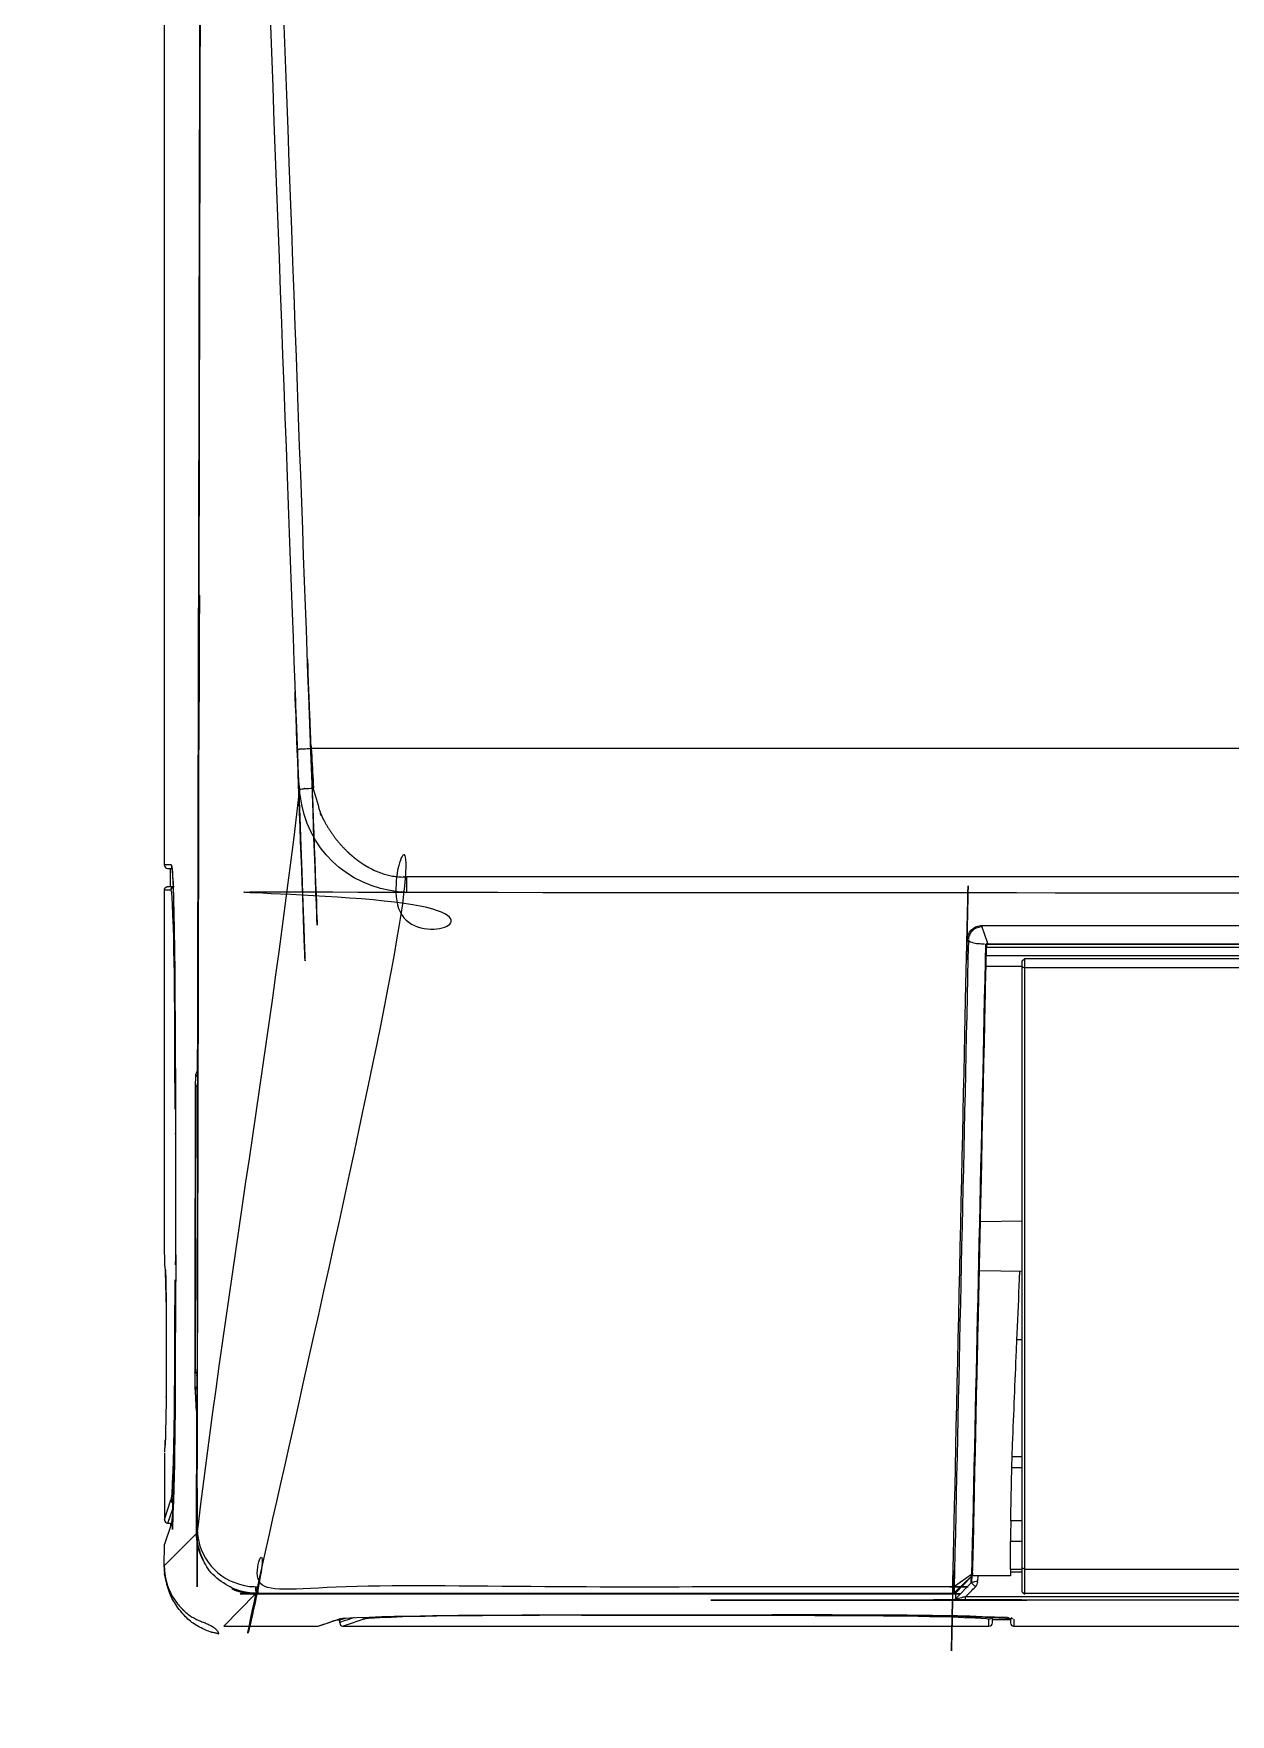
# Model space of a CAD drawing. Header units: millimetres. Extents: x 1291 to 5660, y 748 to 2981.
# Drawn here: x 4363.4 to 4463.9, y 2679.9 to 2821 of the extents above; entities that cross this region are included whole.
import ezdxf

# ---------------------------------------------------------------- set-up
doc = ezdxf.new("R2010")
doc.units = ezdxf.units.MM

msp = doc.modelspace()

# ---------------------------------------------------------------- linework, layer by layer
msp.add_line((4443.38, 2744.63), (5095.5, 2744.63))
for points in [[(4374.49, 2946.74), (4374.41, 2938.96), (4374.41, 2751.24)], [(4377.65, 2931.69), (4377.13, 2695.08)], [(4374.41, 2751.32), (4374.41, 2751.3)], [(4374.92, 2749.42), (4374.92, 2750.94)], [(4375, 2751.21), (4375, 2751.22)], [(4375.02, 2751.15), (4375.02, 2751.16), (4375.01, 2751.16), (4375.01, 2751.17), (4375, 2751.18)], [(4375.02, 2751.15), (4375.03, 2751.13), (4375.03, 2751.11), (4375.03, 2751.08), (4375.04, 2751.04), (4375.05, 2750.98), (4375.06, 2750.91), (4375.07, 2750.83), (4375.06, 2750.91), (4375.05, 2750.97), (4375.05, 2751.02)], [(4375.04, 2751.06), (4375.04, 2751.09)], [(4375.04, 2751.08), (4375.04, 2751.09)], [(4443.53, 2744.65), (4443.01, 2746.09)], [(4442.62, 2744.62), (4442.61, 2744.62)], [(4443.34, 2744.6), (4443.34, 2744.6)], [(4443.38, 2744.48), (4443.38, 2744.63), (4443.43, 2744.57)], [(4443.4, 2744.62), (4443.39, 2744.61)], [(4443.4, 2743.65), (5095.43, 2743.65)], [(5095.41, 2744.31), (4443.41, 2744.31)], [(4443.44, 2744.62), (4443.43, 2744.62)], [(4443.52, 2744.63), (4443.5, 2744.62)], [(4446.41, 2742.71), (4443.36, 2742.71)], [(4446.41, 2690.24), (4446.41, 2743.19), (4446.61, 2743.39), (5092.22, 2743.39)], [(4446.61, 2690.06), (4446.61, 2743.39)], [(4377.18, 2734.06), (4377.18, 2734.03)], [(4377.19, 2734.21), (4377.19, 2734.21), (4377.2, 2734.21), (4377.22, 2734.2)], [(4377.07, 2732.59), (4377.06, 2732.59), (4377.01, 2708.71)], [(4377.04, 2732.61), (4377.05, 2732.6)], [(4377.14, 2732.67), (4377.13, 2732.65), (4377.12, 2732.64), (4377.11, 2732.62), (4377.1, 2732.61), (4377.09, 2732.6), (4377.09, 2732.6), (4377.07, 2732.59)], [(4377.09, 2732.61), (4377.09, 2732.61), (4377.1, 2732.61)], [(4377.12, 2732.65), (4377.12, 2732.66), (4377.12, 2732.67), (4377.13, 2732.67)], [(4377.16, 2732.76), (4377.16, 2732.76), (4377.16, 2732.77)], [(4377.17, 2732.77), (4377.17, 2732.78)], [(4377.18, 2732.81), (4377.19, 2732.82)], [(4377.19, 2732.83), (4377.19, 2732.84), (4377.2, 2732.84)], [(4377.21, 2732.79), (4377.2, 2732.77), (4377.19, 2732.75)], [(4377.2, 2732.86), (4377.2, 2732.87), (4377.21, 2732.88)], [(4377.21, 2732.88), (4377.21, 2732.88)], [(4446.41, 2721.34), (4442.89, 2721.28)], [(4374.44, 2717.69), (4374.5, 2717.22)], [(4374.53, 2716.77), (4374.53, 2716.7), (4374.53, 2716.62)], [(4442.81, 2717.19), (4446.41, 2717.12)], [(4446.41, 2711.38), (4445.96, 2711.38)], [(4377, 2708.7), (4376.99, 2708.7), (4376.99, 2708.7)], [(4377.05, 2708.66), (4377.03, 2708.67), (4377.03, 2708.68), (4377.02, 2708.69), (4377, 2708.7)], [(4377.09, 2708.56), (4377.04, 2708.67), (4377.03, 2708.68)], [(4377.04, 2708.67), (4377.1, 2708.56), (4377.1, 2708.55)], [(4377.06, 2708.63), (4377.06, 2708.63)], [(4377.09, 2708.58), (4377.08, 2708.59)], [(4377.1, 2708.5), (4377.1, 2708.53), (4377.09, 2708.53)], [(4377.11, 2708.53), (4377.12, 2708.51), (4377.13, 2708.5), (4377.14, 2708.47), (4377.15, 2708.46), (4377.15, 2708.45), (4377.15, 2708.45)], [(4377.15, 2708.35), (4377.14, 2708.36), (4377.14, 2708.37), (4377.14, 2708.39), (4377.13, 2708.4)], [(4377.15, 2708.44), (4377.16, 2708.43)], [(4377.16, 2708.32), (4377.15, 2708.32), (4377.15, 2708.33)], [(4377.11, 2705.4), (4377.12, 2705.37), (4377.12, 2705.1), (4377.09, 2695.09), (4374.41, 2692.38), (4374.42, 2694.19), (4374.43, 2694.2), (4374.43, 2694.21)], [(4377.13, 2705.5), (4377.12, 2705.49), (4377.12, 2705.48), (4377.12, 2705.47), (4377.11, 2705.45)], [(4377.15, 2705.53), (4377.14, 2705.53), (4377.13, 2705.51)], [(4377.12, 2705.1), (4377.12, 2705.1), (4377.13, 2705.1)], [(4377.15, 2705.09), (4377.15, 2705.09)], [(4374.46, 2702.57), (4374.45, 2702.32), (4374.44, 2702.25), (4374.44, 2702.16), (4374.44, 2701.96)], [(4374.52, 2702.99), (4374.5, 2702.87)], [(4374.44, 2701.87), (4374.44, 2701.77), (4374.44, 2701.55), (4374.43, 2701.44), (4374.43, 2696.28), (4374.97, 2697.94)], [(4374.46, 2702.55), (4374.45, 2702.53)], [(4446.41, 2701.54), (4445.56, 2701.54)], [(4374.72, 2695.97), (4375.12, 2697.17)], [(4375.02, 2698.06), (4374.97, 2697.94), (4374.97, 2697.89), (4375.03, 2697.75)], [(4374.99, 2697.84), (4375, 2697.82), (4375.01, 2697.8), (4375.02, 2697.78)], [(4375.03, 2697.99), (4375.03, 2697.97), (4375.04, 2697.95), (4375.05, 2697.92), (4375.06, 2697.9), (4375.07, 2697.88), (4375.09, 2697.87), (4375.11, 2697.85), (4375.11, 2697.84), (4375.11, 2697.84), (4375.12, 2697.84)], [(4375.05, 2697.74), (4375.06, 2697.72), (4375.07, 2697.71), (4375.08, 2697.71), (4375.09, 2697.7), (4375.09, 2697.7), (4375.1, 2697.69), (4375.11, 2697.68), (4375.12, 2697.68)], [(4375.13, 2697.67), (4375.14, 2697.66)], [(4375.14, 2697.82), (4375.15, 2697.81)], [(4375.03, 2696.03), (4375.02, 2695.94), (4374.41, 2694.12)], [(4374.74, 2695.97), (4374.93, 2695.97), (4374.93, 2695.66)], [(4374.41, 2694.15), (4374.42, 2694.16)], [(4377.11, 2695.08), (4377.1, 2695.08)], [(4446.41, 2692.09), (4445.41, 2692.09), (4445.42, 2694.47), (4446.41, 2694.47)], [(4374.41, 2694.03), (4374.41, 2694.05)], [(4442.13, 2691.46), (4440.8, 2690.11), (4440.8, 2689.61), (4442.13, 2690.96), (4442.16, 2691.67)], [(4442.14, 2691.49), (4442.14, 2691.48), (4442.13, 2691.47), (4442.13, 2691.46), (4442.12, 2691.46), (4442.11, 2691.47)], [(4442.17, 2691.53), (4442.16, 2691.52)], [(4442.18, 2691.09), (4442.21, 2691.55), (4442.21, 2691.6)], [(4442.19, 2691.57), (4442.2, 2691.58), (4442.21, 2691.59)], [(4445.41, 2692.09), (4445.41, 2691.54), (4442.3, 2691.54), (4442.26, 2691.55), (4442.21, 2691.55)], [(4442.21, 2691.61), (4442.22, 2691.62)], [(4442.22, 2691.72), (4442.22, 2691.72), (4442.22, 2692)], [(4442.24, 2691.79), (4442.24, 2691.65)], [(4442.49, 2691.54), (4442.42, 2691.54)], [(4445.41, 2691.89), (4446.41, 2691.89)], [(4446.61, 2692.12), (5092.22, 2692.12)], [(4382.08, 2690.06), (4382.08, 2690.03), (4379.41, 2687.33), (4387.28, 2687.33), (4387.3, 2687.33)], [(4440.59, 2690.06), (4440.58, 2690.08), (4382.13, 2690.08), (4382.12, 2690.06), (4381.4, 2690.11)], [(4382.09, 2690.63), (4382.19, 2690.63), (4382.21, 2690.63)], [(4382.12, 2690.14), (4382.11, 2690.15), (4382.11, 2690.18), (4382.11, 2690.23), (4382.1, 2690.29), (4382.1, 2690.37), (4382.09, 2690.4), (4382.09, 2690.63)], [(4382.09, 2690.53), (4382.09, 2690.59)], [(4382.13, 2690.08), (4382.12, 2690.09)], [(4382.26, 2690.63), (4382.26, 2690.08)], [(4440.58, 2690.1), (4440.58, 2690.11)], [(4440.72, 2690.31), (4440.73, 2690.34)], [(4440.73, 2690.23), (4440.72, 2690.25)], [(4440.78, 2690.13), (4440.77, 2690.13), (4440.75, 2690.14), (4440.74, 2690.15)], [(4446.41, 2690.21), (4446.61, 2690.01)], [(4387.37, 2687.33), (4387.38, 2687.34), (4387.39, 2687.34), (4387.4, 2687.34), (4387.4, 2687.34), (4387.41, 2687.35), (4389.23, 2687.96), (4389.22, 2687.96), (4389.21, 2687.95)], [(4388.9, 2687.85), (4389.15, 2687.85), (4389.61, 2688)], [(4389.12, 2687.85), (4389.12, 2687.64)], [(4389.2, 2687.95), (4389.19, 2687.95), (4389.15, 2687.95), (4389.15, 2687.94)], [(4389.23, 2687.96), (4389.23, 2687.96)], [(4391.16, 2687.95), (4391.19, 2687.95), (4391.21, 2687.94), (4391.23, 2687.94), (4389.43, 2687.33)], [(4389.46, 2687.33), (4389.48, 2687.33)], [(4390.98, 2688.07), (4390.98, 2688.07), (4391, 2688.06), (4391, 2688.06)], [(4391, 2688.05), (4391, 2688.04), (4391.01, 2688.04), (4391.01, 2688.04)], [(4391.08, 2687.98), (4391.1, 2687.97), (4391.12, 2687.96)], [(4443.57, 2687.33), (4443.59, 2687.33)], [(4445.41, 2687.85), (4443.91, 2687.85)], [(4445.41, 2687.91), (4445.41, 2687.64)], [(4445.57, 2687.96), (4445.55, 2687.97), (4445.53, 2687.99), (4445.51, 2688.02), (4445.48, 2688.06)], [(4445.57, 2687.96), (4445.58, 2687.96)], [(4445.58, 2687.96), (4445.59, 2687.95), (4445.59, 2687.95)], [(4445.71, 2687.92), (4445.71, 2687.33)], [(4445.73, 2687.33), (4445.75, 2687.33)]]:
    msp.add_lwpolyline(points)
for points in [[(4377.18, 2694.39), (4377.13, 2695.12), (4377.16, 2695.15), (4377.16, 2696.12, -0.000012), (4377.66, 2930.28), (4377.66, 2931.67), (4377.65, 2931.67)], [(5181.9, 2757.71), (5181.91, 2758.04, -0.002068), (5182.06, 2760.7), (5182.09, 2761.03), (4386.74, 2761.03), (4386.76, 2760.7, -0.002068), (4386.91, 2758.04), (4386.93, 2757.71)], [(4442.22, 2691.64), (4442.22, 2691.65), (4442.16, 2691.67), (4440.73, 2690.67), (4440.75, 2691.89, -0.000054), (4441.88, 2743.41), (4441.91, 2744.89), (4441.94, 2744.87)], [(4443.32, 2744.6), (4443.29, 2743.16, -0.00022), (4442.18, 2692.86), (4442.16, 2691.67, 0.227494), (4442.22, 2691.77)], [(4442.24, 2691.79), (4442.27, 2692.52), (4442.27, 2692.64, 0.000057), (4443.35, 2742.28), (4443.36, 2742.55), (4443.36, 2742.59), (4443.43, 2744.57), (5095.44, 2744.63), (5095.4, 2744.57), (5095.46, 2742.6), (5095.47, 2742.57), (5095.47, 2742.55), (5095.5, 2741.19, 0.000116), (5096.54, 2693.65), (5096.56, 2692.52), (5096.59, 2691.66), (5096.6, 2691.67)], [(4446.41, 2700.62), (4445.53, 2700.62, 0.007533), (4445.55, 2701.46), (4445.56, 2701.55), (4445.6, 2702.6, -0.001052), (4445.92, 2710.46), (4445.96, 2711.38), (4445.99, 2711.89, 0.002422), (4446.17, 2716.49), (4446.19, 2717.13)], [(4446.41, 2696.18), (4445.44, 2696.18), (4445.45, 2696.66, 0.000775), (4445.52, 2700.22), (4445.53, 2700.62), (4445.53, 2700.73)], [(4377.1, 2695.08), (4377.09, 2695.08), (4377.09, 2695.09), (4377.1, 2694.87, 0.10157), (4377.53, 2693.1), (4377.65, 2692.88)], [(4442.16, 2691.53), (4440.72, 2690.14), (4440.71, 2690.12, -0.150709), (4440.59, 2690.08)], [(4442.19, 2691.1), (4442.18, 2691.09), (4442.13, 2690.96), (4442.13, 2690.96), (4442.13, 2690.97, -0.039389), (4442.54, 2691.11), (4442.69, 2691.1), (4442.69, 2691.1), (4442.71, 2691.54)]]:
    msp.add_lwpolyline(points, format="xyb")
for centre, radius, start, end in [((11313702.17, -246569.75), 11312006.54, 178.737110895, 178.737376746), ((4377.45, 2733.99), 0.281, 186.6586, 213.3076)]:
    msp.add_arc(centre, radius, start, end)
for points, weights, knots in [([(4379.37, 2928), (4379.37, 2927.98), (4379.37, 2927.97), (4379.37, 2927.96), (4379.4, 2927.84), (4379.41, 2927.72), (4379.42, 2927.6), (4379.42, 2927.58), (4379.42, 2927.56), (4379.42, 2927.55), (4379.42, 2927.5), (4379.42, 2927.46), (4379.43, 2927.41), (4379.43, 2927.1), (4379.45, 2926.82), (4379.45, 2926.5), (4379.45, 2926.42), (4379.45, 2926.33), (4379.46, 2926.24), (4379.46, 2926.2), (4379.46, 2926.16), (4379.46, 2926.12), (4380.65, 2871.12), (4382.68, 2816.16), (4385.55, 2761.23), (4385.56, 2761.14), (4385.56, 2761.06), (4385.57, 2760.97), (4385.57, 2760.86), (4385.58, 2760.75), (4385.58, 2760.63), (4385.64, 2759.73), (4385.69, 2758.83), (4385.74, 2757.93), (4385.75, 2757.82), (4385.75, 2757.7), (4385.76, 2757.59), (4385.76, 2757.59), (4385.77, 2757.59), (4385.77, 2757.59), (4385.77, 2757.59), (4385.78, 2757.59), (4385.78, 2757.59), (4385.9, 2757.63), (4386.03, 2757.63), (4386.15, 2757.65), (4386.16, 2757.65), (4386.17, 2757.65), (4386.18, 2757.65), (4386.19, 2757.65), (4386.2, 2757.65), (4386.21, 2757.65), (4386.43, 2757.68), (4386.64, 2757.69), (4386.85, 2757.7), (4386.87, 2757.7), (4386.88, 2757.7), (4386.9, 2757.7), (4386.91, 2757.7), (4386.92, 2757.71), (4386.93, 2757.71), (4386.94, 2757.58), (4386.95, 2757.46), (4386.97, 2757.33), (4387.57, 2754.03), (4390.86, 2750.23), (4394.48, 2750.23), (4394.57, 2750.23), (4394.65, 2750.23), (4394.74, 2750.23)], [1, 1, 1, 1, 0.99810755172, 0.99810755172, 1, 1, 1, 1, 1, 1, 1, 1, 1, 1, 1, 1, 1, 1, 1, 1, 0.999922164578, 0.999922164578, 1, 1, 1, 1, 1, 1, 1, 0.999987556809, 0.999987556809, 1, 1, 1, 1, 1, 1, 1, 1, 1, 1, 1, 1, 1, 1, 1, 1, 1, 1, 1, 0.999603657616, 0.999603657616, 1, 1, 1, 1, 1, 1, 1, 1, 1, 1, 1, 1, 1, 1, 1, 1], [0, 0, 0, 0, 1, 1, 1, 1.150732, 1.150732, 1.150732, 2.150732, 2.150732, 2.150732, 3.150732, 3.150732, 3.150732, 4.150732, 4.150732, 4.150732, 5.150732, 5.150732, 5.150732, 6.150732, 6.150732, 6.150732, 6.181294, 6.181294, 6.181294, 7.181294, 7.181294, 7.181294, 8.181294, 8.181294, 8.181294, 8.193514, 8.193514, 8.193514, 9.193514, 9.193514, 9.193514, 10.193514, 10.193514, 10.193514, 11.193514, 11.193514, 11.193514, 12.193514, 12.193514, 12.193514, 13.193514, 13.193514, 13.193514, 14.193514, 14.193514, 14.193514, 14.262482, 14.262482, 14.262482, 15.262482, 15.262482, 15.262482, 16.262482, 16.262482, 16.262482, 17.262482, 17.262482, 17.262482, 18.262482, 18.262482, 18.262482, 19.262482, 19.262482, 19.262482, 19.262482]), ([(4385.61, 2760.97), (4385.95, 2760.99), (4386.3, 2761), (4386.65, 2761.03), (4386.68, 2761.03), (4386.71, 2761.03), (4386.74, 2761.03), (4386.73, 2761.12), (4386.73, 2761.21), (4386.72, 2761.3), (4386.69, 2761.99), (4386.66, 2762.68), (4386.62, 2763.38), (4386.62, 2763.46), (4386.61, 2763.55), (4386.61, 2763.64), (4386.6, 2763.72), (4386.6, 2763.81), (4386.59, 2763.9), (4383.78, 2818.42), (4381.79, 2872.98), (4380.61, 2927.57), (4380.6, 2927.61), (4380.6, 2927.66), (4380.6, 2927.7)], [1, 1, 1, 1, 1, 1, 1, 1, 1, 1, 0.99997895885, 0.99997895885, 1, 1, 1, 1, 1, 1, 1, 0.999926453071, 0.999926453071, 1, 1, 1, 1], [0, 0, 0, 0, 1, 1, 1, 2, 2, 2, 3, 3, 3, 3.01589, 3.01589, 3.01589, 4.01589, 4.01589, 4.01589, 5.01589, 5.01589, 5.01589, 5.045598, 5.045598, 5.045598, 6.045598, 6.045598, 6.045598, 6.045598]), ([(4380.6, 2927.7), (4649.81, 2927.7), (4919.01, 2927.7), (5188.22, 2927.7), (5188.22, 2927.66), (5188.22, 2927.61), (5188.22, 2927.57), (5188.21, 2927.22), (5188.19, 2926.87), (5188.19, 2926.52), (5188.18, 2926.48), (5188.18, 2926.44), (5188.18, 2926.4), (5188.18, 2926.35), (5188.18, 2926.31), (5188.17, 2926.27), (5186.99, 2871.25), (5184.96, 2816.25), (5182.1, 2761.3), (5182.1, 2761.21), (5182.1, 2761.12), (5182.09, 2761.03), (5182.12, 2761.03), (5182.14, 2761.03), (5182.17, 2761.03), (5182.2, 2761.03), (5182.22, 2761.03), (5182.25, 2761.02), (5182.45, 2761.01), (5182.65, 2761), (5182.84, 2760.99), (5182.85, 2760.99), (5182.86, 2760.99), (5182.87, 2760.99), (5182.88, 2760.99), (5182.9, 2760.99), (5182.91, 2760.99), (5183.01, 2760.98), (5183.11, 2760.97), (5183.2, 2760.97)], [1, 1, 1, 1, 1, 1, 1, 0.999991239231, 0.999991239231, 1, 1, 1, 1, 1, 1, 1, 0.999923277924, 0.999923277924, 1, 1, 1, 1, 1, 1, 1, 1, 1, 1, 0.999890487899, 0.999890487899, 1, 1, 1, 1, 1, 1, 1, 1, 1, 1], [0, 0, 0, 0, 1, 1, 1, 2, 2, 2, 2.010253, 2.010253, 2.010253, 3.010253, 3.010253, 3.010253, 4.010253, 4.010253, 4.010253, 4.040596, 4.040596, 4.040596, 5.040596, 5.040596, 5.040596, 6.040596, 6.040596, 6.040596, 7.040596, 7.040596, 7.040596, 7.076848, 7.076848, 7.076848, 8.076848, 8.076848, 8.076848, 9.076848, 9.076848, 9.076848, 10.076848, 10.076848, 10.076848, 10.076848]), ([(4382.13, 2690.08), (4382, 2690.08), (4381.86, 2690.09), (4381.72, 2690.1), (4379.15, 2690.33), (4377.35, 2692.17), (4377.17, 2694.75), (4377.17, 2694.88), (4377.16, 2695.02), (4377.16, 2695.15), (4377.16, 2695.17), (4377.16, 2695.18), (4377.16, 2695.2), (4377.16, 2695.24), (4377.17, 2695.28), (4377.18, 2695.31), (4377.18, 2695.32), (4377.18, 2695.33), (4377.18, 2695.33), (4377.18, 2696.36), (4377.18, 2697.38), (4377.18, 2698.41), (4377.24, 2721), (4377.29, 2743.6), (4377.34, 2766.19), (4377.34, 2766.53), (4377.34, 2766.87), (4377.34, 2767.2), (4377.34, 2768.22), (4377.34, 2769.24), (4377.34, 2770.25)], [1, 1, 1, 1, 0.839988527944, 0.839988527944, 1, 1, 1, 1, 1, 1, 1, 1, 1, 1, 1, 1, 1, 1, 1, 1, 0.99999999114, 0.99999999114, 1, 1, 1, 1, 1, 1, 1], [0, 0, 0, 0, 1, 1, 1, 2.415019, 2.415019, 2.415019, 3.415019, 3.415019, 3.415019, 4.415019, 4.415019, 4.415019, 5.415019, 5.415019, 5.415019, 6.415019, 6.415019, 6.415019, 7.415019, 7.415019, 7.415019, 7.415345, 7.415345, 7.415345, 8.415345, 8.415345, 8.415345, 9.415345, 9.415345, 9.415345, 9.415345]), ([(4440.73, 2690.14), (4440.73, 2690.31), (4440.73, 2690.49), (4440.73, 2690.67), (4440.72, 2690.67), (4440.72, 2690.67), (4440.71, 2690.66), (4440.68, 2690.64), (4440.65, 2690.64), (4440.61, 2690.63), (4421.16, 2690.63), (4401.71, 2690.63), (4382.26, 2690.63), (4382.45, 2691.5), (4382.64, 2692.38), (4382.82, 2693.25), (4386.58, 2710.75), (4390.32, 2728.25), (4394.06, 2745.76), (4394.29, 2746.82), (4394.51, 2747.88), (4394.74, 2748.94), (4654.52, 2748.94), (4914.3, 2748.94), (5174.08, 2748.94), (5174.3, 2747.88), (5174.53, 2746.82), (5174.76, 2745.76), (5178.51, 2728.26), (5182.25, 2710.75), (5186, 2693.25)], [1, 1, 1, 1, 1, 1, 1, 1, 1, 1, 1, 1, 1, 1, 1, 1, 0.999999965135, 0.999999965135, 1, 1, 1, 1, 1, 1, 1, 1, 1, 1, 1, 1, 1], [0, 0, 0, 0, 1, 1, 1, 2, 2, 2, 3, 3, 3, 4, 4, 4, 5, 5, 5, 5.000647, 5.000647, 5.000647, 6.000647, 6.000647, 6.000647, 7.000647, 7.000647, 7.000647, 8.000647, 8.000647, 8.000647, 9.000647, 9.000647, 9.000647, 9.000647]), ([(4441.65, 2689.51), (4441.65, 2689.61), (4441.65, 2689.7), (4441.65, 2689.79), (4441.61, 2689.79), (4441.57, 2689.78), (4441.52, 2689.77), (4441.3, 2689.72), (4441.06, 2689.66), (4440.83, 2689.62), (4440.82, 2689.62), (4440.81, 2689.62), (4440.81, 2689.61), (4440.8, 2689.62), (4440.8, 2689.62), (4440.8, 2689.62), (4440.79, 2689.61), (4440.78, 2689.61), (4440.78, 2689.6), (4440.73, 2689.56), (4440.67, 2689.53), (4440.61, 2689.53), (4440.6, 2689.53), (4440.59, 2689.53), (4440.58, 2689.53), (4440.58, 2689.83), (4440.58, 2690.13), (4440.58, 2690.44), (4440.58, 2690.45), (4440.58, 2690.47), (4440.58, 2690.48), (4440.58, 2690.53), (4440.58, 2690.58), (4440.58, 2690.63), (4440.59, 2691.04), (4440.6, 2691.45), (4440.61, 2691.85), (4440.99, 2709.04), (4441.36, 2726.22), (4441.73, 2743.41), (4441.74, 2743.9), (4441.75, 2744.39), (4441.76, 2744.89), (4441.76, 2744.9), (4441.76, 2744.92), (4441.76, 2744.93), (4441.78, 2744.91), (4441.8, 2744.89), (4441.81, 2744.86), (4441.84, 2744.87), (4441.88, 2744.88), (4441.91, 2744.89), (4441.9, 2744.89), (4441.9, 2744.89), (4441.9, 2744.88), (4442.1, 2744.76), (4442.32, 2744.68), (4442.55, 2744.64), (4442.55, 2744.64), (4442.56, 2744.64), (4442.57, 2744.63), (4442.57, 2744.63), (4442.57, 2744.63), (4442.57, 2744.63)], [1, 1, 1, 1, 1, 1, 1, 1, 1, 1, 1, 1, 1, 1, 1, 1, 1, 1, 1, 1, 1, 1, 1, 1, 1, 1, 1, 1, 1, 1, 1, 1, 1, 1, 1, 1, 1, 0.999999984697, 0.999999984697, 1, 1, 1, 1, 1, 1, 1, 1, 1, 1, 1, 1, 1, 1, 1, 1, 0.989409919983, 0.989409919983, 1, 1, 1, 1, 1, 1, 1], [0, 0, 0, 0, 1, 1, 1, 2, 2, 2, 3, 3, 3, 4, 4, 4, 5, 5, 5, 6, 6, 6, 7, 7, 7, 8, 8, 8, 9, 9, 9, 10, 10, 10, 11, 11, 11, 12, 12, 12, 12.000429, 12.000429, 12.000429, 13.000429, 13.000429, 13.000429, 14.000429, 14.000429, 14.000429, 15.000429, 15.000429, 15.000429, 16.000429, 16.000429, 16.000429, 17.000429, 17.000429, 17.000429, 17.357386, 17.357386, 17.357386, 18.357386, 18.357386, 18.357386, 19.357386, 19.357386, 19.357386, 19.357386]), ([(4375.04, 2751.11), (4375.21, 2749.36), (4375.19, 2747.43), (4375.24, 2745.67), (4375.25, 2745.52), (4375.25, 2745.38), (4375.25, 2745.24), (4375.26, 2744.82), (4375.26, 2744.41), (4375.27, 2743.99), (4375.32, 2740.06), (4375.35, 2736.14), (4375.36, 2732.21), (4375.36, 2726.45), (4375.36, 2720.7), (4375.36, 2714.94), (4375.37, 2709.09), (4375.29, 2703.24), (4375.13, 2697.39), (4375.13, 2697.36), (4375.13, 2697.32), (4375.13, 2697.28), (4375.12, 2697.25), (4375.12, 2697.21), (4375.12, 2697.17), (4375.11, 2696.8), (4375.08, 2696.42), (4375.04, 2696.05), (4375.04, 2696.04), (4375.03, 2696.04), (4375.03, 2696.04), (4375.03, 2696.04), (4375.03, 2696.03), (4375.03, 2696.03)], [1, 1, 1, 1, 1, 1, 1, 1, 1, 1, 0.999987600342, 0.999987600342, 1, 1, 1, 1, 0.999930072092, 0.999930072092, 1, 1, 1, 1, 1, 1, 1, 0.999348038228, 0.999348038228, 1, 1, 1, 1, 1, 1, 1], [0, 0, 0, 0, 1, 1, 1, 2, 2, 2, 3, 3, 3, 3.012198, 3.012198, 3.012198, 4.012198, 4.012198, 4.012198, 4.041166, 4.041166, 4.041166, 5.041166, 5.041166, 5.041166, 6.041166, 6.041166, 6.041166, 6.129624, 6.129624, 6.129624, 7.129624, 7.129624, 7.129624, 8.129624, 8.129624, 8.129624, 8.129624]), ([(4374.42, 2749.16), (4374.43, 2749.29), (4374.55, 2749.41), (4374.68, 2749.42), (4374.69, 2749.42), (4374.7, 2749.42), (4374.72, 2749.42), (4374.89, 2749.42), (4375.06, 2749.42), (4375.24, 2749.42), (4375.1, 2749.38), (4375, 2749.28), (4374.96, 2749.14), (4374.96, 2749.13), (4374.96, 2749.13), (4374.96, 2749.12)], [1, 1, 1, 1, 1, 1, 1, 1, 1, 1, 0.927097104706, 0.927097104706, 1, 1, 1, 1], [0, 0, 0, 0, 1, 1, 1, 2, 2, 2, 3, 3, 3, 3.944066, 3.944066, 3.944066, 4.944066, 4.944066, 4.944066, 4.944066]), ([(4377.11, 2705.43), (4377.08, 2706.04), (4377.05, 2706.65), (4377.02, 2707.27), (4377.02, 2707.26), (4377.02, 2707.25), (4377.02, 2707.24), (4377.01, 2707.26), (4377.01, 2707.29), (4377.01, 2707.31), (4377, 2707.71), (4376.99, 2708.11), (4376.99, 2708.5), (4376.99, 2708.57), (4376.99, 2708.63), (4376.99, 2708.7), (4377, 2716.67), (4377.02, 2724.65), (4377.04, 2732.62), (4377.04, 2732.68), (4377.04, 2732.74), (4377.04, 2732.79), (4377.05, 2733.06), (4377.04, 2733.38), (4377.07, 2733.65), (4377.07, 2733.65), (4377.07, 2733.66), (4377.07, 2733.67)], [1, 1, 1, 1, 1, 1, 1, 1, 1, 1, 0.999992860446, 0.999992860446, 1, 1, 1, 1, 1, 1, 1, 1, 1, 1, 1, 1, 1, 1, 1, 1], [0, 0, 0, 0, 1, 1, 1, 2, 2, 2, 3, 3, 3, 3.009256, 3.009256, 3.009256, 4.009256, 4.009256, 4.009256, 5.009256, 5.009256, 5.009256, 6.009256, 6.009256, 6.009256, 7.009256, 7.009256, 7.009256, 8.009256, 8.009256, 8.009256, 8.009256]), ([(4374.57, 2714.54), (4374.57, 2714.66), (4374.56, 2714.79), (4374.56, 2714.91), (4374.56, 2715.48), (4374.55, 2716.05), (4374.53, 2716.62), (4374.53, 2716.8), (4374.52, 2716.97), (4374.51, 2717.15), (4374.51, 2717.15), (4374.51, 2717.15), (4374.51, 2717.16), (4374.51, 2717.16), (4374.51, 2717.17), (4374.51, 2717.18), (4374.51, 2717.14), (4374.51, 2717.1), (4374.52, 2717.06), (4374.55, 2716.27), (4374.55, 2715.47), (4374.57, 2714.67), (4374.57, 2711.78), (4374.57, 2708.89), (4374.57, 2705.99), (4374.56, 2704.95), (4374.54, 2703.9), (4374.5, 2702.86), (4374.49, 2702.75), (4374.47, 2702.64), (4374.46, 2702.53)], [1, 1, 1, 1, 0.999943816776, 0.999943816776, 1, 0.999999840446, 0.999999840446, 1, 1, 1, 1, 1, 1, 1, 1, 1, 1, 1, 1, 1, 1, 1, 1, 0.999927958652, 0.999927958652, 1, 1, 1, 1], [0, 0, 0, 0, 1, 1, 1, 1.025966, 1.025966, 1.025966, 1.027349, 1.027349, 1.027349, 2.027349, 2.027349, 2.027349, 3.027349, 3.027349, 3.027349, 4.027349, 4.027349, 4.027349, 5.027349, 5.027349, 5.027349, 6.027349, 6.027349, 6.027349, 6.056752, 6.056752, 6.056752, 7.056752, 7.056752, 7.056752, 7.056752]), ([(4376.05, 2688.64), (4375.99, 2688.69), (4375.94, 2688.75), (4375.88, 2688.81), (4375.82, 2688.87), (4375.76, 2688.93), (4375.71, 2688.99), (4374.98, 2689.8), (4374.54, 2690.8), (4374.44, 2691.88), (4374.43, 2691.97), (4374.43, 2692.05), (4374.42, 2692.13), (4374.42, 2692.21), (4374.41, 2692.29), (4374.41, 2692.38), (4374.43, 2692.13), (4374.44, 2691.88), (4374.46, 2691.64), (4374.74, 2689.49), (4376.21, 2687.48), (4378.31, 2686.83), (4378.53, 2686.78), (4378.75, 2686.73), (4378.97, 2686.68), (4378.96, 2686.72), (4378.94, 2686.76), (4378.93, 2686.8), (4378.91, 2686.83), (4378.89, 2686.86), (4378.88, 2686.9), (4378.36, 2687.66), (4377.02, 2687.63), (4376.05, 2688.64)], [1, 1, 1, 1, 1, 1, 1, 0.966344565807, 0.966344565807, 1, 1, 1, 1, 1, 1, 1, 1, 1, 1, 1, 1, 1, 1, 1, 1, 1, 1, 1, 1, 1, 1, 1, 1, 1], [0, 0, 0, 0, 1, 1, 1, 2, 2, 2, 2.638208, 2.638208, 2.638208, 3.638208, 3.638208, 3.638208, 4.638208, 4.638208, 4.638208, 5.638208, 5.638208, 5.638208, 6.638208, 6.638208, 6.638208, 7.638208, 7.638208, 7.638208, 8.638208, 8.638208, 8.638208, 9.638208, 9.638208, 9.638208, 10.638208, 10.638208, 10.638208, 10.638208]), ([(4380.09, 2690.47), (4380.16, 2690.44), (4380.22, 2690.41), (4380.29, 2690.38), (4380.8, 2690.17), (4381.34, 2690.06), (4381.89, 2690.03), (4381.95, 2690.03), (4382.02, 2690.03), (4382.08, 2690.03), (4401.59, 2690.03), (4421.1, 2690.03), (4440.61, 2690.03), (4440.67, 2690.04), (4440.73, 2690.06), (4440.78, 2690.1), (4440.78, 2690.1), (4440.79, 2690.11), (4440.8, 2690.11), (4440.79, 2690.11), (4440.79, 2690.11), (4440.78, 2690.11), (4440.78, 2690.12), (4440.78, 2690.12), (4440.78, 2690.12)], [1, 1, 1, 1, 0.990635515502, 0.990635515502, 1, 1, 1, 1, 1, 1, 1, 1, 1, 1, 1, 1, 1, 1, 1, 1, 1, 1, 1], [0, 0, 0, 0, 1, 1, 1, 1.335616, 1.335616, 1.335616, 2.335616, 2.335616, 2.335616, 3.335616, 3.335616, 3.335616, 4.335616, 4.335616, 4.335616, 5.335616, 5.335616, 5.335616, 6.335616, 6.335616, 6.335616, 7.335616, 7.335616, 7.335616, 7.335616]), ([(5097.17, 2689.51), (5097.17, 2689.61), (5097.17, 2689.7), (5097.17, 2689.79), (5097.21, 2689.79), (5097.26, 2689.78), (5097.3, 2689.77), (5097.53, 2689.71), (5097.76, 2689.66), (5097.99, 2689.62), (5098, 2689.62), (5098.01, 2689.62), (5098.02, 2689.61), (5098.02, 2689.62), (5098.02, 2689.62), (5098.03, 2689.62), (5098.03, 2689.61), (5098.04, 2689.61), (5098.04, 2689.6), (5098.09, 2689.57), (5098.16, 2689.53), (5098.22, 2689.53), (5098.23, 2689.53), (5098.23, 2689.53), (5098.24, 2689.53), (5098.24, 2689.53), (5098.23, 2689.53), (5098.23, 2689.53), (5098.09, 2689.51), (5097.94, 2689.52), (5097.79, 2689.51), (4878.87, 2689.51), (4659.95, 2689.51), (4441.03, 2689.51), (4440.89, 2689.52), (4440.74, 2689.51), (4440.59, 2689.53), (4440.59, 2689.53), (4440.59, 2689.53), (4440.58, 2689.53)], [1, 1, 1, 1, 1, 1, 1, 0.999516736082, 0.999516736082, 1, 1, 1, 1, 1, 1, 1, 1, 1, 1, 1, 1, 1, 1, 1, 1, 1, 1, 1, 1, 1, 1, 1, 1, 1, 1, 1, 1, 1, 1, 1], [0, 0, 0, 0, 1, 1, 1, 2, 2, 2, 2.076157, 2.076157, 2.076157, 3.076157, 3.076157, 3.076157, 4.076157, 4.076157, 4.076157, 5.076157, 5.076157, 5.076157, 6.076157, 6.076157, 6.076157, 7.076157, 7.076157, 7.076157, 8.076157, 8.076157, 8.076157, 9.076157, 9.076157, 9.076157, 10.076157, 10.076157, 10.076157, 11.076157, 11.076157, 11.076157, 12.076157, 12.076157, 12.076157, 12.076157])]:
    msp.add_rational_spline(points, weights, degree=3, knots=knots)
for points, knots in [([(4377.62, 2932.01), (4377.62, 2932.01), (4377.62, 2932.01), (4377.62, 2932.01), (4377.47, 2866.08), (4377.33, 2800.15), (4377.18, 2734.22), (4377.18, 2734.13), (4377.18, 2734.05), (4377.18, 2733.96), (4377.18, 2733.96), (4377.17, 2733.96), (4377.17, 2733.95), (4377.14, 2733.86), (4377.1, 2733.76), (4377.07, 2733.67), (4377.07, 2733.66), (4377.07, 2733.65), (4377.07, 2733.64), (4377.07, 2733.58), (4377.14, 2733.5), (4377.19, 2733.48), (4377.2, 2733.48), (4377.21, 2733.47), (4377.22, 2733.47)], [0, 0, 0, 0, 1, 1, 1, 2, 2, 2, 3, 3, 3, 4, 4, 4, 5, 5, 5, 6, 6, 6, 7, 7, 7, 8, 8, 8, 8]), ([(5174.08, 2750.23), (4914.3, 2750.23), (4654.52, 2750.23), (4394.74, 2750.23), (4394.74, 2749.8), (4394.74, 2749.37), (4394.74, 2748.94), (4394.56, 2748.95), (4394.37, 2748.96), (4394.19, 2748.97), (4389.65, 2749.47), (4386.4, 2752.57), (4385.81, 2757.12), (4385.79, 2757.28), (4385.78, 2757.43), (4385.76, 2757.59), (4385.75, 2757.54), (4385.75, 2757.49), (4385.74, 2757.44), (4383.34, 2736.88), (4379.73, 2716.24), (4377.22, 2695.63), (4377.21, 2695.53), (4377.19, 2695.43), (4377.18, 2695.33), (4377.19, 2695.23), (4377.2, 2695.12), (4377.2, 2695.02), (4377.49, 2692.66), (4379.23, 2690.97), (4381.57, 2690.67), (4381.74, 2690.66), (4381.91, 2690.65), (4382.09, 2690.63)], [0, 0, 0, 0, 1, 1, 1, 2, 2, 2, 3, 3, 3, 4, 4, 4, 5, 5, 5, 6, 6, 6, 7, 7, 7, 8, 8, 8, 9, 9, 9, 10, 10, 10, 11, 11, 11, 11]), ([(4375, 2751.23), (4375, 2751.23), (4375, 2751.24), (4375, 2751.24), (4374.8, 2751.24), (4374.61, 2751.24), (4374.41, 2751.24), (4374.42, 2751.23), (4374.42, 2751.21), (4374.42, 2751.2), (4374.43, 2751.07), (4374.55, 2750.96), (4374.68, 2750.94), (4374.69, 2750.94), (4374.7, 2750.94), (4374.72, 2750.94), (4374.83, 2750.94), (4374.95, 2750.94), (4375.06, 2750.94)], [0, 0, 0, 0, 1, 1, 1, 2, 2, 2, 3, 3, 3, 4, 4, 4, 5, 5, 5, 6, 6, 6, 6]), ([(4375, 2751.24), (4375.01, 2751.22), (4375.02, 2751.21), (4375.03, 2751.19), (4375.21, 2749.65), (4375.17, 2747.93), (4375.23, 2746.38), (4375.24, 2746), (4375.24, 2745.62), (4375.25, 2745.24)], [0, 0, 0, 0, 1, 1, 1, 2, 2, 2, 3, 3, 3, 3]), ([(4375.33, 2730.74), (4375.33, 2730.74), (4375.32, 2730.74), (4375.32, 2730.74), (4375.32, 2731.63), (4375.31, 2732.52), (4375.31, 2733.41), (4375.27, 2738.53), (4375.33, 2743.8), (4375.05, 2748.92), (4375.03, 2748.99), (4375.01, 2749.05), (4375, 2749.12), (4374.8, 2749.12), (4374.61, 2749.12), (4374.41, 2749.12), (4374.42, 2749.13), (4374.42, 2749.15), (4374.42, 2749.16), (4374.42, 2749.13), (4374.42, 2749.09), (4374.41, 2749.06), (4374.41, 2749.05), (4374.41, 2749.04), (4374.41, 2749.03), (4374.41, 2739.08), (4374.41, 2729.12), (4374.41, 2719.16), (4374.42, 2718.68), (4374.41, 2718.19), (4374.44, 2717.7), (4374.44, 2717.69), (4374.44, 2717.67), (4374.44, 2717.65)], [0, 0, 0, 0, 1, 1, 1, 2, 2, 2, 3, 3, 3, 4, 4, 4, 5, 5, 5, 6, 6, 6, 7, 7, 7, 8, 8, 8, 9, 9, 9, 10, 10, 10, 11, 11, 11, 11]), ([(5092.25, 2690.06), (5092.34, 2690.08), (5092.39, 2690.12), (5092.41, 2690.21), (5092.41, 2690.22), (5092.41, 2690.23), (5092.42, 2690.24), (5092.42, 2707.89), (5092.42, 2725.54), (5092.42, 2743.19), (5092.35, 2743.25), (5092.28, 2743.32), (5092.22, 2743.39), (5092.22, 2725.61), (5092.22, 2707.83), (5092.22, 2690.06), (4877, 2690.06), (4661.79, 2690.06), (4446.58, 2690.06), (4446.49, 2690.08), (4446.44, 2690.11), (4446.41, 2690.21)], [0, 0, 0, 0, 1, 1, 1, 2, 2, 2, 3, 3, 3, 4, 4, 4, 5, 5, 5, 6, 6, 6, 7, 7, 7, 7]), ([(4441.76, 2744.93), (4441.8, 2745.57), (4442.29, 2746.11), (4442.92, 2746.15), (4660.58, 2746.15), (4878.24, 2746.15), (5095.9, 2746.15), (5096.55, 2746.1), (5097.01, 2745.58), (5097.06, 2744.93)], [0, 0, 0, 0, 1, 1, 1, 2, 2, 2, 3, 3, 3, 3]), ([(4441.91, 2744.97), (4441.93, 2745.55), (4442.38, 2746.03), (4442.96, 2746.06), (4442.98, 2746.06), (4443, 2746.06), (4443.01, 2746.06), (4443.01, 2746.08), (4443.01, 2746.1), (4443.01, 2746.12)], [0, 0, 0, 0, 1, 1, 1, 2, 2, 2, 3, 3, 3, 3]), ([(4443.25, 2744.6), (4443.12, 2744.61), (4442.87, 2744.59), (4442.75, 2744.62), (4442.69, 2744.62), (4442.64, 2744.62), (4442.59, 2744.63), (4442.59, 2744.63), (4442.58, 2744.63), (4442.58, 2744.63)], [0, 0, 0, 0, 1, 1, 1, 2, 2, 2, 3, 3, 3, 3]), ([(5092.22, 2742.6), (4877, 2742.6), (4661.79, 2742.6), (4446.58, 2742.6), (4446.51, 2742.62), (4446.44, 2742.62), (4446.41, 2742.7)], [0, 0, 0, 0, 1, 1, 1, 2, 2, 2, 2]), ([(4375.02, 2698.04), (4375.02, 2698.05), (4375.02, 2698.06), (4375.02, 2698.06), (4375.03, 2698.17), (4375.05, 2698.28), (4375.06, 2698.38), (4375.33, 2703.49), (4375.27, 2708.71), (4375.31, 2713.83), (4375.31, 2714.69), (4375.32, 2715.55), (4375.32, 2716.41), (4375.32, 2716.41), (4375.33, 2716.41), (4375.33, 2716.41)], [0, 0, 0, 0, 1, 1, 1, 2, 2, 2, 3, 3, 3, 4, 4, 4, 5, 5, 5, 5]), ([(4375.36, 2716.41), (4375.36, 2715.45), (4375.36, 2714.49), (4375.35, 2713.53), (4375.31, 2707.98), (4375.37, 2702.33), (4375.13, 2696.79), (4375.11, 2696.7), (4375.1, 2696.61), (4375.09, 2696.52), (4375.08, 2696.47), (4375.07, 2696.42), (4375.07, 2696.37), (4375.05, 2696.26), (4375.05, 2696.15), (4375.03, 2696.04)], [0, 0, 0, 0, 1, 1, 1, 2, 2, 2, 3, 3, 3, 4, 4, 4, 5, 5, 5, 5]), ([(4377.16, 2707.43), (4377.15, 2707.42), (4377.14, 2707.42), (4377.13, 2707.42), (4377.07, 2707.39), (4377.02, 2707.33), (4377.02, 2707.27)], [0, 0, 0, 0, 1, 1, 1, 2, 2, 2, 2]), ([(4374.43, 2696.28), (4374.43, 2696.27), (4374.44, 2696.26), (4374.44, 2696.24), (4374.44, 2696.11), (4374.56, 2695.99), (4374.68, 2695.97), (4374.7, 2695.97), (4374.72, 2695.97), (4374.73, 2695.97)], [0, 0, 0, 0, 1, 1, 1, 2, 2, 2, 3, 3, 3, 3]), ([(4445.44, 2696.18), (4445.44, 2696.13), (4445.44, 2696.08), (4445.44, 2696.03), (4445.43, 2695.63), (4445.43, 2695.23), (4445.43, 2694.83), (4445.43, 2694.71), (4445.43, 2694.59), (4445.43, 2694.47)], [0, 0, 0, 0, 1, 1, 1, 2, 2, 2, 3, 3, 3, 3]), ([(5096.64, 2691.07), (5096.64, 2691.03), (5096.67, 2691), (5096.68, 2690.97), (5096.69, 2690.97), (5096.69, 2690.97), (5096.7, 2690.96), (5096.7, 2690.96), (5096.69, 2690.96), (5096.69, 2690.96), (5096.6, 2690.89), (5096.47, 2690.76), (5096.39, 2690.68), (5096.37, 2690.67), (5096.36, 2690.65), (5096.34, 2690.63), (5096.62, 2690.35), (5096.89, 2690.07), (5097.17, 2689.79), (4878.66, 2689.79), (4660.16, 2689.79), (4441.65, 2689.79), (4441.93, 2690.07), (4442.2, 2690.35), (4442.48, 2690.63), (4442.46, 2690.65), (4442.44, 2690.67), (4442.43, 2690.68), (4442.36, 2690.76), (4442.21, 2690.9), (4442.13, 2690.96)], [0, 0, 0, 0, 1, 1, 1, 2, 2, 2, 3, 3, 3, 4, 4, 4, 5, 5, 5, 6, 6, 6, 7, 7, 7, 8, 8, 8, 9, 9, 9, 10, 10, 10, 10]), ([(4442.48, 2690.63), (4442.49, 2690.65), (4442.5, 2690.66), (4442.52, 2690.67), (4442.59, 2690.76), (4442.67, 2690.93), (4442.68, 2691.05)], [0, 0, 0, 0, 1, 1, 1, 2, 2, 2, 2]), ([(4387.32, 2687.33), (4387.93, 2687.53), (4388.53, 2687.74), (4389.13, 2687.94), (4389.25, 2687.96), (4389.37, 2687.98), (4389.49, 2688), (4395.14, 2688.28), (4400.89, 2688.23), (4406.55, 2688.28), (4407.5, 2688.28), (4408.46, 2688.28), (4409.41, 2688.28), (4409.41, 2688.27), (4409.41, 2688.26), (4409.41, 2688.24), (4414.74, 2688.24), (4420.08, 2688.24), (4425.41, 2688.24)], [0, 0, 0, 0, 1, 1, 1, 2, 2, 2, 3, 3, 3, 4, 4, 4, 5, 5, 5, 6, 6, 6, 6]), ([(4390.35, 2688.04), (4389.94, 2687.91), (4389.53, 2687.77), (4389.12, 2687.64), (4389.13, 2687.62), (4389.13, 2687.61), (4389.13, 2687.6), (4389.15, 2687.46), (4389.24, 2687.36), (4389.38, 2687.33), (4407.46, 2687.33), (4425.53, 2687.33), (4443.61, 2687.33), (4443.61, 2687.53), (4443.61, 2687.73), (4443.61, 2687.92)], [0, 0, 0, 0, 1, 1, 1, 2, 2, 2, 3, 3, 3, 4, 4, 4, 5, 5, 5, 5]), ([(4409.41, 2688.24), (4408.56, 2688.24), (4407.7, 2688.24), (4406.85, 2688.24), (4401.79, 2688.19), (4396.6, 2688.25), (4391.55, 2687.98), (4391.44, 2687.97), (4391.34, 2687.95), (4391.23, 2687.94)], [0, 0, 0, 0, 1, 1, 1, 2, 2, 2, 3, 3, 3, 3]), ([(4409.41, 2688.28), (4415.4, 2688.28), (4421.39, 2688.28), (4427.38, 2688.28), (4433.35, 2688.21), (4439.6, 2688.32), (4445.55, 2687.97)], [0, 0, 0, 0, 1, 1, 1, 2, 2, 2, 2]), ([(4445.32, 2688), (4445.27, 2688.01), (4445.21, 2688.02), (4445.16, 2688.04), (4439.6, 2688.3), (4433.92, 2688.23), (4428.35, 2688.28), (4427.37, 2688.28), (4426.39, 2688.28), (4425.41, 2688.28), (4425.41, 2688.27), (4425.41, 2688.26), (4425.41, 2688.24), (4426.29, 2688.24), (4427.17, 2688.24), (4428.05, 2688.24), (4433.13, 2688.19), (4438.35, 2688.26), (4443.41, 2687.97), (4443.48, 2687.96), (4443.54, 2687.94), (4443.61, 2687.93), (4443.62, 2687.93), (4443.63, 2687.93), (4443.64, 2687.93), (4443.72, 2687.93), (4443.8, 2687.98), (4443.85, 2688.04), (4443.85, 2688.05), (4443.86, 2688.06), (4443.86, 2688.07)], [0, 0, 0, 0, 1, 1, 1, 2, 2, 2, 3, 3, 3, 4, 4, 4, 5, 5, 5, 6, 6, 6, 7, 7, 7, 8, 8, 8, 9, 9, 9, 10, 10, 10, 10]), ([(4443.65, 2687.33), (4443.8, 2687.36), (4443.87, 2687.46), (4443.9, 2687.6), (4443.91, 2687.61), (4443.91, 2687.62), (4443.91, 2687.64), (4443.91, 2687.78), (4443.91, 2687.92), (4443.91, 2688.06)], [0, 0, 0, 0, 1, 1, 1, 2, 2, 2, 3, 3, 3, 3]), ([(4445.41, 2687.6), (4445.44, 2687.46), (4445.53, 2687.36), (4445.67, 2687.33), (4496, 2687.33), (4546.33, 2687.33), (4596.66, 2687.33)], [0, 0, 0, 0, 1, 1, 1, 2, 2, 2, 2])]:
    msp.add_open_spline(points, degree=3, knots=knots)
for points in [[(4374.96, 2749.14), (4374.98, 2749.29), (4375.08, 2749.41), (4375.24, 2749.42)], [(4441.9, 2744.88), (4441.87, 2744.87), (4441.84, 2744.87), (4441.81, 2744.86)], [(4446.59, 2692.12), (4446.5, 2692.14), (4446.42, 2692.18), (4446.41, 2692.28)], [(4442.13, 2690.97), (4442.17, 2691.02), (4442.17, 2691.02), (4442.18, 2691.08)]]:
    msp.add_open_spline(points, degree=3)

doc.saveas('drawing.dxf')
